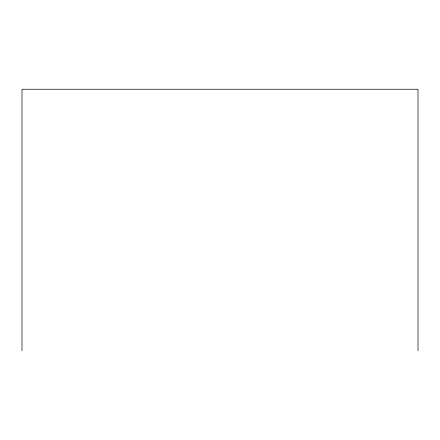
<?xml version="1.0" encoding="UTF-8"?>
<svg xmlns="http://www.w3.org/2000/svg" width="440" height="440" viewBox="0 0 440 440"><rect width="100%" height="100%" fill="white"/><g stroke="black" fill="none" stroke-linecap="round" stroke-linejoin="round"><path stroke-width="0.66" d="M418 350.757L418 89.243L22 89.243L22 350.757"/></g></svg>
